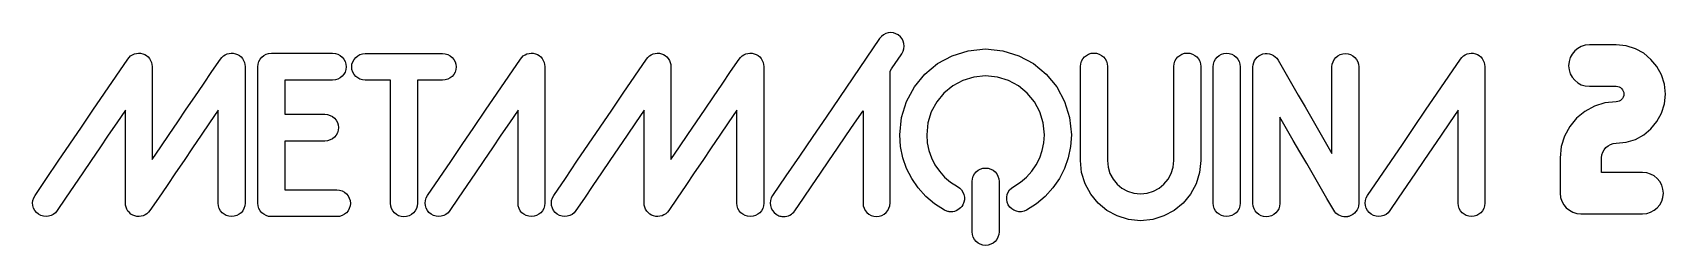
# Model space of a CAD drawing. Extents: x 0 to 191, y 0 to 25.
import ezdxf

# ---------------------------------------------------------------- set-up
doc = ezdxf.new("R2010")
doc.units = 0
doc.layers.add('Camada_1', color=7, linetype='CONTINUOUS')

msp = doc.modelspace()

# ---------------------------------------------------------------- linework, layer by layer
at = {"layer": 'Camada_1', "color": 7}
for points in [[(101.284114, 24.61335), (101.003328, 24.76601), (100.706845, 24.856888), (100.403476, 24.887665), (100.102023, 24.860007), (99.811301, 24.775603), (99.540099, 24.636126), (99.297239, 24.443249), (99.091521, 24.198653), (97.526607, 21.90284), (95.961694, 19.607025), (94.396783, 17.311212), (92.831866, 15.015399), (91.266952, 12.719586), (89.702039, 10.423765), (88.137128, 8.127971), (86.572214, 5.83215), (86.419554, 5.551367), (86.328679, 5.254836), (86.297916, 4.951447), (86.325602, 4.649949), (86.410038, 4.359232), (86.549566, 4.088017), (86.74251, 3.845193), (86.987196, 3.639566), (87.090916, 3.57457), (87.197613, 3.518549), (87.306833, 3.471389), (87.418104, 3.432979), (87.530968, 3.403289), (87.64496, 3.382123), (87.759619, 3.369423), (87.874478, 3.365189), (88.062833, 3.376478), (88.248253, 3.40995), (88.428593, 3.465237), (88.601725, 3.541945), (88.765512, 3.639679), (88.917831, 3.758014), (89.05654, 3.896585), (89.17951, 4.05494), (90.176274, 5.517218), (91.173034, 6.979496), (92.169798, 8.441803), (93.166559, 9.904052), (94.163326, 11.366359), (95.160084, 12.828637), (96.156847, 14.290915), (97.153608, 15.753195), (97.153608, 14.403747), (97.153608, 13.054273), (97.153608, 11.704799), (97.153608, 10.355354), (97.153608, 9.005908), (97.153608, 7.656435), (97.153608, 6.306989), (97.153608, 4.957515), (97.185674, 4.639535), (97.277637, 4.343343), (97.42315, 4.075345), (97.61586, 3.841834), (97.849416, 3.649189), (98.117471, 3.503704), (98.413671, 3.411784), (98.731674, 3.379724), (99.049577, 3.411784), (99.34571, 3.503704), (99.613714, 3.649189), (99.847242, 3.841834), (100.039929, 4.075345), (100.185431, 4.343343), (100.277391, 4.639535), (100.309457, 4.957515), (100.309457, 6.885742), (100.309457, 8.813969), (100.309457, 10.742168), (100.309457, 12.670395), (100.309457, 14.598621), (100.309457, 16.526851), (100.309457, 18.455075), (100.309457, 20.383299), (100.483091, 20.63803), (100.656728, 20.892761), (100.830363, 21.147489), (101.004, 21.40222), (101.177634, 21.656951), (101.351272, 21.911682), (101.524906, 22.16641), (101.69854, 22.421141), (101.85129, 22.701766), (101.942236, 22.998164), (101.973064, 23.301505), (101.945434, 23.602953), (101.861052, 23.893672), (101.721584, 24.16484), (101.528713, 24.407619), (101.284117, 24.61335)], [(107.441066, 3.924017), (107.345212, 3.92684), (107.249248, 3.935589), (107.153464, 3.950264), (107.058135, 3.971149), (106.963557, 3.99796), (106.869997, 4.031036), (106.777753, 4.070378), (106.687103, 4.116041), (105.533684, 4.85044), (104.504253, 5.721011), (103.608, 6.712288), (102.854102, 7.808835), (102.251752, 8.99524), (101.810131, 10.256012), (101.538424, 11.575767), (101.445813, 12.939014), (101.650224, 14.960591), (102.236329, 16.84471), (103.16344, 18.550658), (104.390873, 20.037724), (105.877935, 21.265199), (107.583943, 22.192369), (109.468209, 22.778525), (111.490046, 22.982958), (113.51153, 22.778548), (115.395581, 22.192448), (117.101479, 21.265345), (118.588513, 20.037936), (119.815965, 18.550904), (120.743125, 16.844947), (121.32928, 14.960752), (121.533714, 12.939014), (121.441114, 11.575993), (121.169447, 10.256407), (120.727887, 8.995692), (120.125631, 7.809286), (119.371855, 6.712712), (118.47574, 5.721378), (117.446481, 4.850751), (116.293256, 4.116324), (115.998554, 3.992231), (115.694412, 3.931186), (115.389423, 3.931186), (115.092175, 3.988562), (114.811262, 4.101338), (114.555273, 4.266974), (114.3328, 4.482959), (114.152434, 4.746723), (114.028347, 5.041251), (113.967291, 5.345289), (113.966726, 5.650258), (114.024125, 5.947494), (114.136943, 6.228447), (114.302644, 6.484507), (114.518688, 6.707095), (114.782543, 6.887548), (115.573934, 7.391456), (116.280246, 7.988751), (116.895183, 8.668822), (117.41244, 9.421057), (117.825726, 10.234845), (118.128725, 11.099602), (118.315147, 12.004717), (118.378689, 12.939578), (118.238479, 14.325967), (117.83647, 15.618135), (117.200587, 16.788113), (116.358763, 17.807988), (115.338922, 18.649834), (114.168992, 19.285726), (112.876908, 19.68774), (111.490593, 19.827951), (110.104095, 19.68774), (108.81187, 19.285726), (107.641847, 18.649834), (106.621935, 17.807988), (105.780069, 16.788113), (105.144166, 15.618135), (104.742149, 14.325967), (104.601938, 12.939578), (104.665495, 12.004604), (104.851945, 11.099433), (105.154995, 10.234619), (105.568329, 9.420803), (106.08564, 8.66854), (106.700625, 7.988469), (107.406967, 7.391174), (108.198369, 6.887266), (108.462222, 6.70687), (108.678266, 6.484366), (108.84397, 6.228305), (108.956785, 5.947353), (109.014184, 5.650117), (109.013619, 5.345176), (108.952563, 5.041166), (108.828476, 4.746723), (108.709304, 4.560598), (108.569068, 4.396655), (108.41055, 4.255713), (108.236529, 4.138563), (108.049782, 4.04605), (107.853104, 3.978938), (107.649267, 3.9381), (107.441066, 3.923989)], [(188.356305, 8.531577), (187.757186, 8.531577), (187.158068, 8.531577), (186.55895, 8.531577), (185.959832, 8.531577), (185.360716, 8.531577), (184.761598, 8.531577), (184.16248, 8.531577), (183.563361, 8.531577), (183.563361, 8.745304), (183.563361, 8.959059), (183.563361, 9.172786), (183.563361, 9.386541), (183.563361, 9.600268), (183.563361, 9.813995), (183.563361, 10.02775), (183.563361, 10.241477), (183.59858, 10.58274), (183.699378, 10.902131), (183.858467, 11.192369), (184.068564, 11.446199), (184.322378, 11.656285), (184.612627, 11.815374), (184.932021, 11.916184), (185.273275, 11.951405), (186.435331, 12.06785), (187.516324, 12.401945), (188.493482, 12.930999), (189.344037, 13.63218), (190.045218, 14.482713), (190.574255, 15.459873), (190.908375, 16.540858), (191.024809, 17.702908), (190.908375, 18.857524), (190.574255, 19.935029), (190.045218, 20.911732), (189.344037, 21.763959), (188.493482, 22.468024), (187.516324, 23.00025), (186.435331, 23.33695), (185.273275, 23.454447), (184.881421, 23.454447), (184.489564, 23.454447), (184.09771, 23.454447), (183.705852, 23.454447), (183.313998, 23.454447), (182.922144, 23.454447), (182.530287, 23.454447), (182.138433, 23.454447), (181.646993, 23.405061), (181.189559, 23.263377), (180.775844, 23.039112), (180.415562, 22.741983), (180.118433, 22.381701), (179.894168, 21.967986), (179.752484, 21.510549), (179.703098, 21.019109), (179.752484, 20.528782), (179.894168, 20.074283), (180.118433, 19.664719), (180.415562, 19.309195), (180.775844, 19.016822), (181.189559, 18.796705), (181.646993, 18.657959), (182.138433, 18.609685), (182.530287, 18.609685), (182.922144, 18.609685), (183.313998, 18.609685), (183.705852, 18.609685), (184.09771, 18.609685), (184.489564, 18.609685), (184.881421, 18.609685), (185.273275, 18.609685), (185.453567, 18.590917), (185.622624, 18.53723), (185.776503, 18.452575), (185.911255, 18.340897), (186.022931, 18.206147), (186.107589, 18.052268), (186.161276, 17.883208), (186.180044, 17.702914), (186.161276, 17.522624), (186.107589, 17.353565), (186.022931, 17.199686), (185.911255, 17.064936), (185.776503, 16.953255), (185.622624, 16.8686), (185.453567, 16.81491), (185.273275, 16.796142), (183.957696, 16.662202), (182.729857, 16.278394), (181.616784, 15.67174), (180.645494, 14.869258), (179.843009, 13.897948), (179.23635, 12.784892), (178.852542, 11.557056), (178.718599, 10.241477), (178.718599, 9.723317), (178.718599, 9.205157), (178.718599, 8.686997), (178.718599, 8.168865), (178.718599, 7.650705), (178.718599, 7.132545), (178.718599, 6.614385), (178.718599, 6.096225), (178.767985, 5.613343), (178.909669, 5.162324), (179.133934, 4.753215), (179.431064, 4.396034), (179.791346, 4.100773), (180.205061, 3.877479), (180.662495, 3.736142), (181.153934, 3.68681), (182.054232, 3.68681), (182.954526, 3.68681), (183.854823, 3.68681), (184.755118, 3.68681), (185.655415, 3.68681), (186.555713, 3.68681), (187.456007, 3.68681), (188.356305, 3.68681), (188.847744, 3.736142), (189.305178, 3.877479), (189.718893, 4.100773), (190.079173, 4.396034), (190.376302, 4.753215), (190.600567, 5.162324), (190.742251, 5.613343), (190.791637, 6.096225), (190.742251, 6.587659), (190.600567, 7.045113), (190.376302, 7.458823), (190.079173, 7.819107), (189.718893, 8.116231), (189.305178, 8.340513), (188.847744, 8.482189), (188.356305, 8.531577)], [(0.278258, 5.842959), (1.633945, 7.837395), (2.989633, 9.831803), (4.345322, 11.82624), (5.701011, 13.820676), (7.056699, 15.815092), (8.412387, 17.80952), (9.768075, 19.803945), (11.123763, 21.798373), (11.28036, 21.99883), (11.46482, 22.167333), (11.672157, 22.302405), (11.897385, 22.402568), (12.135514, 22.466345), (12.381559, 22.492253), (12.630532, 22.478819), (12.877448, 22.424576), (13.111778, 22.330113), (13.324368, 22.200161), (13.512286, 22.039125), (13.672604, 21.851417), (13.802396, 21.641435), (13.898729, 21.413588), (13.958678, 21.172285), (13.979311, 20.921935), (13.979311, 19.563083), (13.979311, 18.204228), (13.979311, 16.845376), (13.979311, 15.486521), (13.979311, 14.127677), (13.979311, 12.768805), (13.979311, 11.409962), (13.979311, 10.051118), (14.97809, 11.519521), (15.976869, 12.987923), (16.975649, 14.456325), (17.974428, 15.924736), (18.973207, 17.393141), (19.971986, 18.861549), (20.970765, 20.329954), (21.969544, 21.798362), (22.126049, 21.998818), (22.310441, 22.167322), (22.517729, 22.302394), (22.742924, 22.402557), (22.981033, 22.466334), (23.227067, 22.492242), (23.476036, 22.478808), (23.722949, 22.424565), (23.965719, 22.330102), (24.184627, 22.20015), (24.377052, 22.039114), (24.540372, 21.851405), (24.671962, 21.641423), (24.769203, 21.413577), (24.82947, 21.172274), (24.85014, 20.921923), (24.85014, 18.924366), (24.85014, 16.926808), (24.85014, 14.92925), (24.85014, 12.931704), (24.85014, 10.934135), (24.85014, 8.936566), (24.85014, 6.939026), (24.85014, 4.941457), (24.818291, 4.622009), (24.726854, 4.32514), (24.581993, 4.057001), (24.389872, 3.823772), (24.156656, 3.631607), (23.888508, 3.486714), (23.591594, 3.395246), (23.272077, 3.363383), (22.95272, 3.395246), (22.655882, 3.486714), (22.387743, 3.631607), (22.154492, 3.823772), (21.962309, 4.057001), (21.81738, 4.32514), (21.725887, 4.622009), (21.694015, 4.941457), (21.694015, 6.300357), (21.694015, 7.659229), (21.694015, 9.018129), (21.694015, 10.377), (21.694015, 11.7359), (21.694015, 13.094772), (21.694015, 14.453672), (21.694015, 15.812561), (20.6984, 14.344113), (19.702786, 12.875683), (18.707173, 11.407253), (17.711559, 9.938794), (16.715945, 8.470363), (15.720331, 7.001933), (14.724717, 5.533474), (13.729102, 4.065044), (13.565437, 3.864581), (13.377364, 3.696067), (13.168712, 3.560995), (12.943305, 3.460834), (12.70497, 3.397052), (12.457532, 3.371088), (12.204817, 3.384634), (11.950651, 3.438877), (11.716309, 3.533337), (11.503688, 3.663301), (11.315725, 3.824337), (11.155355, 4.012043), (11.025513, 4.222016), (10.929133, 4.449854), (10.869154, 4.691154), (10.848509, 4.941513), (10.848509, 6.300413), (10.848509, 7.659285), (10.848509, 9.018185), (10.848509, 10.377057), (10.848509, 11.735957), (10.848509, 13.094829), (10.848509, 14.453729), (10.848509, 15.812617), (9.849729, 14.34417), (8.850949, 12.875739), (7.852169, 11.407309), (6.853389, 9.93885), (5.85461, 8.47042), (4.85583, 7.001989), (3.85705, 5.533531), (2.85827, 4.0651), (2.657782, 3.818805), (2.419138, 3.625342), (2.151147, 3.485839), (1.862619, 3.401539), (1.562362, 3.373599), (1.259187, 3.403148), (0.961902, 3.491427), (0.679317, 3.639566), (0.440088, 3.848128), (0.250197, 4.092843), (0.111988, 4.365187), (0.027808, 4.656638), (0, 4.958672), (0.030909, 5.262767), (0.12288, 5.56037), (0.278256, 5.842959)], [(26.353613, 4.916424), (26.353613, 6.913936), (26.353613, 8.911477), (26.353613, 10.908989), (26.353613, 12.90653), (26.353613, 14.904048), (26.353613, 16.901575), (26.353613, 18.899098), (26.353613, 20.896625), (26.385472, 21.21614), (26.476939, 21.513055), (26.621835, 21.781202), (26.813988, 22.01442), (27.047221, 22.20654), (27.315364, 22.351401), (27.612242, 22.442839), (27.931678, 22.474687), (28.827131, 22.474687), (29.722586, 22.474687), (30.61804, 22.474687), (31.513495, 22.474687), (32.408946, 22.474687), (33.304401, 22.474687), (34.199855, 22.474687), (35.09531, 22.474687), (35.414667, 22.442839), (35.711505, 22.351401), (35.979644, 22.20654), (36.212895, 22.01442), (36.405077, 21.781202), (36.550007, 21.513055), (36.641501, 21.21614), (36.673372, 20.896625), (36.641512, 20.5772), (36.550047, 20.280353), (36.405154, 20.012256), (36.213003, 19.77907), (35.979766, 19.58697), (35.711624, 19.442119), (35.414748, 19.350685), (35.09531, 19.318836), (34.397114, 19.318836), (33.698916, 19.318836), (33.000724, 19.318836), (32.302526, 19.318836), (31.604331, 19.318836), (30.906136, 19.318836), (30.207937, 19.318836), (29.509742, 19.318836), (29.509742, 18.820959), (29.509742, 18.323083), (29.509742, 17.825206), (29.509742, 17.327329), (29.509742, 16.829453), (29.509742, 16.331576), (29.509742, 15.833699), (29.509742, 15.335823), (30.095255, 15.335823), (30.680767, 15.335823), (31.266279, 15.335823), (31.851792, 15.335823), (32.437304, 15.335823), (33.022816, 15.335823), (33.608329, 15.335823), (34.193841, 15.335823), (34.513277, 15.304011), (34.810155, 15.212892), (35.078297, 15.068936), (35.311531, 14.878617), (35.503682, 14.648405), (35.648578, 14.384753), (35.740043, 14.094149), (35.771903, 13.783084), (35.740043, 13.463637), (35.648578, 13.166739), (35.503682, 12.898543), (35.311531, 12.665258), (35.078297, 12.473065), (34.810155, 12.328115), (34.513277, 12.236619), (34.193841, 12.204756), (33.608329, 12.204756), (33.022816, 12.204756), (32.437304, 12.204756), (31.851792, 12.204756), (31.266279, 12.204756), (30.680767, 12.204756), (30.095255, 12.204756), (29.509742, 12.204756), (29.509742, 11.490903), (29.509742, 10.77705), (29.509742, 10.063197), (29.509742, 9.349345), (29.509742, 8.635492), (29.509742, 7.921639), (29.509742, 7.207786), (29.509742, 6.493933), (30.27056, 6.493933), (31.031377, 6.493933), (31.792195, 6.493933), (32.553012, 6.493933), (33.31383, 6.493933), (34.074647, 6.493933), (34.835465, 6.493933), (35.596282, 6.493933), (35.9158, 6.46207), (36.212715, 6.370602), (36.480863, 6.225709), (36.714077, 6.033572), (36.9062, 5.800344), (37.051062, 5.532204), (37.142499, 5.235307), (37.174348, 4.915887), (37.142499, 4.604568), (37.051062, 4.313823), (36.9062, 4.050114), (36.714077, 3.819877), (36.480863, 3.629603), (36.212715, 3.485698), (35.9158, 3.394625), (35.596282, 3.362847), (34.638205, 3.362847), (33.680132, 3.362847), (32.722055, 3.362847), (31.763978, 3.362847), (30.805904, 3.362847), (29.847828, 3.362847), (28.889754, 3.362847), (27.931678, 3.362847), (27.612162, 3.394766), (27.315248, 3.485952), (27.047101, 3.62997), (26.813883, 3.820385), (26.621761, 4.050679), (26.476899, 4.314444), (26.385461, 4.605161), (26.353613, 4.916424)], [(49.548096, 20.871572), (49.515231, 20.560255), (49.42133, 20.269547), (49.273431, 20.005892), (49.078574, 19.775729), (48.843793, 19.585499), (48.576131, 19.441648), (48.282623, 19.350612), (47.97031, 19.318836), (47.600841, 19.318836), (47.231376, 19.318836), (46.861908, 19.318836), (46.492439, 19.318836), (46.122974, 19.318836), (45.753505, 19.318836), (45.38404, 19.318836), (45.014571, 19.318836), (45.014571, 17.518535), (45.014571, 15.718234), (45.014571, 13.91793), (45.014571, 12.117634), (45.014571, 10.317339), (45.014571, 8.517015), (45.014571, 6.716719), (45.014571, 4.916424), (44.982711, 4.59692), (44.891246, 4.299994), (44.74635, 4.031855), (44.554199, 3.798654), (44.320965, 3.606517), (44.05282, 3.461653), (43.755942, 3.370213), (43.436506, 3.338378), (43.117152, 3.370213), (42.82031, 3.461653), (42.552174, 3.606517), (42.318923, 3.798654), (42.126741, 4.031855), (41.981811, 4.299994), (41.890318, 4.59692), (41.858446, 4.916424), (41.858446, 6.716719), (41.858446, 8.517015), (41.858446, 10.317339), (41.858446, 12.117634), (41.858446, 13.91793), (41.858446, 15.718234), (41.858446, 17.518535), (41.858446, 19.318836), (41.489014, 19.318836), (41.11958, 19.318836), (40.750148, 19.318836), (40.380717, 19.318836), (40.011282, 19.318836), (39.64185, 19.318836), (39.272416, 19.318836), (38.902984, 19.318836), (38.590578, 19.350637), (38.297002, 19.441727), (38.029289, 19.585649), (37.794474, 19.77594), (37.599597, 20.006138), (37.451687, 20.269784), (37.357783, 20.560416), (37.324919, 20.871572), (37.357783, 21.191008), (37.451687, 21.487886), (37.599597, 21.756028), (37.794474, 21.989265), (38.029289, 22.181416), (38.297002, 22.326312), (38.590578, 22.417777), (38.902984, 22.449637), (40.0364, 22.449637), (41.169815, 22.449637), (42.303231, 22.449637), (43.436647, 22.449637), (44.570063, 22.449637), (45.703478, 22.449637), (46.836894, 22.449637), (47.97031, 22.449637), (48.282465, 22.417789), (48.575897, 22.326351), (48.843548, 22.18149), (49.078365, 21.98937), (49.273282, 21.756152), (49.421251, 21.488005), (49.515206, 21.19109), (49.548093, 20.871572), (49.548093, 20.871572), (49.548093, 20.871572), (49.548093, 20.871572), (49.548093, 20.871572), (49.548093, 20.871572), (49.548096, 20.871572), (49.548096, 20.871572), (49.548096, 20.871572)], [(57.062965, 21.798373), (57.219539, 21.99883), (57.40394, 22.167333), (57.611202, 22.302405), (57.836344, 22.402568), (58.074404, 22.466345), (58.320409, 22.492253), (58.569388, 22.478819), (58.81637, 22.424576), (59.050724, 22.330113), (59.263376, 22.200161), (59.451384, 22.039125), (59.611804, 21.851417), (59.741694, 21.641435), (59.838118, 21.413588), (59.898127, 21.172285), (59.918786, 20.921935), (59.918786, 18.924377), (59.918786, 16.926819), (59.918786, 14.929262), (59.918786, 12.931704), (59.918786, 10.934135), (59.918786, 8.936566), (59.918786, 6.939026), (59.918786, 4.941457), (59.886971, 4.622009), (59.795853, 4.32514), (59.651886, 4.057001), (59.461544, 3.823772), (59.231295, 3.631607), (58.967604, 3.486714), (58.676943, 3.395246), (58.365774, 3.363383), (58.046256, 3.395246), (57.749341, 3.486714), (57.48119, 3.631607), (57.247973, 3.823772), (57.055853, 4.057001), (56.910991, 4.32514), (56.819554, 4.622009), (56.787705, 4.941457), (56.787705, 6.300357), (56.787705, 7.659229), (56.787705, 9.018129), (56.787705, 10.377029), (56.787705, 11.7359), (56.787705, 13.0948), (56.787705, 14.453672), (56.787705, 15.812572), (55.78889, 14.344142), (54.790077, 12.875683), (53.791262, 11.407253), (52.792449, 9.938822), (51.793634, 8.470363), (50.794818, 7.001933), (49.796005, 5.533474), (48.79719, 4.065044), (48.596702, 3.818749), (48.358058, 3.625285), (48.090057, 3.485783), (47.801507, 3.401483), (47.50122, 3.373543), (47.197995, 3.403092), (46.90064, 3.491371), (46.61796, 3.639509), (46.371769, 3.848213), (46.178365, 4.09273), (46.038936, 4.364228), (45.954659, 4.653929), (45.926719, 4.953028), (45.95629, 5.252663), (46.044555, 5.544086), (46.192697, 5.818462), (47.551481, 7.815947), (48.910265, 9.813459), (50.269049, 11.810943), (51.627834, 13.808427), (52.986615, 15.805923), (54.345399, 17.803413), (55.704184, 19.8009), (57.062965, 21.798373)], [(60.970552, 5.842959), (62.326274, 7.837395), (63.681999, 9.831803), (65.037721, 11.82624), (66.393444, 13.820676), (67.749166, 15.815092), (69.104891, 17.80952), (70.460613, 19.803945), (71.816335, 21.798373), (71.972932, 21.99883), (72.157398, 22.167333), (72.364732, 22.302405), (72.589957, 22.402568), (72.828088, 22.466345), (73.074132, 22.492253), (73.323105, 22.478819), (73.570022, 22.424576), (73.804351, 22.330113), (74.016937, 22.200161), (74.204855, 22.039125), (74.365174, 21.851417), (74.494963, 21.641435), (74.591296, 21.413588), (74.651246, 21.172285), (74.671876, 20.921935), (74.671876, 19.563083), (74.671876, 18.204228), (74.671876, 16.845376), (74.671876, 15.486521), (74.671876, 14.127677), (74.671876, 12.768805), (74.671876, 11.409962), (74.671876, 10.051118), (75.670621, 11.519521), (76.669366, 12.987923), (77.668111, 14.456325), (78.666856, 15.924736), (79.665604, 17.393141), (80.664349, 18.861549), (81.663094, 20.329954), (82.661839, 21.798362), (82.818354, 21.998818), (83.002774, 22.167322), (83.210112, 22.302394), (83.435353, 22.402557), (83.673515, 22.466334), (83.919593, 22.492242), (84.168598, 22.478808), (84.415522, 22.424565), (84.658121, 22.330102), (84.876919, 22.20015), (85.06929, 22.039114), (85.232592, 21.851405), (85.364196, 21.641423), (85.461458, 21.413577), (85.521749, 21.172274), (85.542436, 20.921923), (85.542436, 18.924366), (85.542436, 16.926808), (85.542436, 14.92925), (85.542436, 12.931704), (85.542436, 10.934135), (85.542436, 8.936566), (85.542436, 6.939026), (85.542436, 4.941457), (85.510584, 4.622009), (85.41915, 4.32514), (85.274285, 4.057001), (85.082162, 3.823772), (84.848948, 3.631607), (84.580797, 3.486714), (84.283883, 3.395246), (83.964365, 3.363383), (83.64509, 3.395246), (83.348288, 3.486714), (83.08016, 3.631607), (82.846886, 3.823772), (82.654673, 4.057001), (82.50971, 4.32514), (82.418188, 4.622009), (82.386305, 4.941457), (82.386305, 6.300357), (82.386305, 7.659229), (82.386305, 9.018129), (82.386305, 10.377), (82.386305, 11.7359), (82.386305, 13.094772), (82.386305, 14.453672), (82.386305, 15.812561), (81.39069, 14.344113), (80.395078, 12.875683), (79.399463, 11.407253), (78.403848, 9.938794), (77.408233, 8.470363), (76.412617, 7.001933), (75.417005, 5.533474), (74.421393, 4.065044), (74.257727, 3.864581), (74.069654, 3.696067), (73.861007, 3.560995), (73.635596, 3.460834), (73.397262, 3.397052), (73.149824, 3.371088), (72.897108, 3.384634), (72.642941, 3.438877), (72.408598, 3.533337), (72.195978, 3.663301), (72.008015, 3.824337), (71.847645, 4.012043), (71.717803, 4.222016), (71.621424, 4.449854), (71.561443, 4.691154), (71.540813, 4.941513), (71.540813, 6.300413), (71.540813, 7.659285), (71.540813, 9.018185), (71.540813, 10.377057), (71.540813, 11.735957), (71.540813, 13.094829), (71.540813, 14.453729), (71.540813, 15.812617), (70.542037, 14.34417), (69.543255, 12.875739), (68.544474, 11.407309), (67.545695, 9.93885), (66.546919, 8.47042), (65.548137, 7.001989), (64.549356, 5.533531), (63.550577, 4.0651), (63.350089, 3.818805), (63.111447, 3.625342), (62.843455, 3.485839), (62.554928, 3.401539), (62.254672, 3.373599), (61.951494, 3.403148), (61.65421, 3.491427), (61.371624, 3.639566), (61.132395, 3.848128), (60.942505, 4.092843), (60.804295, 4.365187), (60.720114, 4.656638), (60.692315, 4.958672), (60.723224, 5.262767), (60.815194, 5.56037), (60.970549, 5.842959)], [(129.627757, 2.8875), (128.210694, 3.030699), (126.890181, 3.441305), (125.694697, 4.090839), (124.652715, 4.950855), (123.792716, 5.992819), (123.143173, 7.188313), (122.732565, 8.508802), (122.589369, 9.925868), (122.589369, 11.300375), (122.589369, 12.674882), (122.589369, 14.049389), (122.589369, 15.42391), (122.589369, 16.79842), (122.589369, 18.172926), (122.589369, 19.547436), (122.589369, 20.921946), (122.621232, 21.241371), (122.712694, 21.538218), (122.857593, 21.806317), (123.049741, 22.039501), (123.282981, 22.231601), (123.55112, 22.376451), (123.847998, 22.467886), (124.167434, 22.499735), (124.486955, 22.467886), (124.783867, 22.376451), (125.052012, 22.231601), (125.285229, 22.039501), (125.477352, 21.806317), (125.622213, 21.538218), (125.713651, 21.241371), (125.745499, 20.921946), (125.745499, 19.547436), (125.745499, 18.172926), (125.745499, 16.79842), (125.745499, 15.42391), (125.745499, 14.049389), (125.745499, 12.674882), (125.745499, 11.300375), (125.745499, 9.925868), (125.823983, 9.140669), (126.049249, 8.410589), (126.406021, 7.750979), (126.87902, 7.177024), (127.452969, 6.704076), (128.112593, 6.347319), (128.842614, 6.122105), (129.627757, 6.043619), (130.405787, 6.122105), (131.132472, 6.347319), (131.791662, 6.704076), (132.367212, 7.177024), (132.842965, 7.750979), (133.202784, 8.410589), (133.430518, 9.140669), (133.510017, 9.925868), (133.510017, 11.300375), (133.510017, 12.674882), (133.510017, 14.049389), (133.510017, 15.42391), (133.510017, 16.79842), (133.510017, 18.172926), (133.510017, 19.547436), (133.510017, 20.921946), (133.54188, 21.241371), (133.633342, 21.538218), (133.778238, 21.806317), (133.970392, 22.039501), (134.203626, 22.231601), (134.471768, 22.376451), (134.768646, 22.467886), (135.088082, 22.499735), (135.407524, 22.467886), (135.704396, 22.376451), (135.972541, 22.231601), (136.205775, 22.039501), (136.397926, 21.806317), (136.542822, 21.538218), (136.634287, 21.241371), (136.666148, 20.921946), (136.666148, 19.547436), (136.666148, 18.172926), (136.666148, 16.79842), (136.666148, 15.42391), (136.666148, 14.049389), (136.666148, 12.674882), (136.666148, 11.300375), (136.666148, 9.925868), (136.522962, 8.508802), (136.11238, 7.188313), (135.462873, 5.992819), (134.602903, 4.950855), (133.560941, 4.090839), (132.365451, 3.441305), (131.044899, 3.030699), (129.627757, 2.8875)], [(139.697592, 3.363411), (139.378156, 3.395274), (139.081278, 3.486742), (138.813133, 3.631635), (138.579899, 3.8238), (138.387745, 4.057029), (138.24285, 4.325168), (138.151384, 4.622038), (138.119524, 4.941485), (138.119524, 6.935865), (138.119524, 8.930273), (138.119524, 10.924653), (138.119524, 12.919061), (138.119524, 14.913446), (138.119524, 16.90784), (138.119524, 18.902231), (138.119524, 20.896625), (138.151384, 21.21614), (138.24285, 21.513055), (138.387745, 21.781202), (138.579899, 22.01442), (138.813133, 22.20654), (139.081278, 22.351401), (139.378156, 22.442839), (139.697592, 22.474687), (140.009897, 22.442839), (140.303368, 22.351401), (140.570985, 22.20654), (140.805715, 22.01442), (141.000525, 21.781202), (141.148375, 21.513055), (141.242243, 21.21614), (141.275096, 20.896625), (141.275096, 18.902231), (141.275096, 16.90784), (141.275096, 14.913446), (141.275096, 12.919061), (141.275096, 10.924653), (141.275096, 8.930273), (141.275096, 6.935865), (141.275096, 4.941485), (141.242243, 4.621981), (141.148375, 4.325055), (141.000525, 4.056916), (140.805715, 3.823687), (140.570985, 3.631551), (140.303368, 3.486686), (140.009897, 3.395274), (139.697592, 3.363411)], [(153.999525, 3.388529), (153.944464, 3.371878), (153.891395, 3.35946), (153.840044, 3.350429), (153.790128, 3.344502), (153.741374, 3.340833), (153.693509, 3.338011), (153.646242, 3.338011), (153.599309, 3.337927), (153.394209, 3.350627), (153.193798, 3.388698), (153.000427, 3.451408), (152.816467, 3.538191), (152.644272, 3.648484), (152.486207, 3.781636), (152.344631, 3.937113), (152.221909, 4.11432), (151.432878, 5.47624), (150.643844, 6.838159), (149.854812, 8.200079), (149.065778, 9.561971), (148.276747, 10.923891), (147.487719, 12.28581), (146.698685, 13.64773), (145.909651, 15.009641), (145.909651, 13.744786), (145.909651, 12.479923), (145.909651, 11.215087), (145.909651, 9.950224), (145.909651, 8.685389), (145.909651, 7.420525), (145.909651, 6.15569), (145.909651, 4.890826), (145.877791, 4.579507), (145.786328, 4.288761), (145.641429, 4.025053), (145.449278, 3.794844), (145.216044, 3.60457), (144.947899, 3.460665), (144.651024, 3.369592), (144.331585, 3.337814), (144.020176, 3.36962), (143.729402, 3.46075), (143.465696, 3.604711), (143.235499, 3.795042), (143.04525, 4.025307), (142.901387, 4.288987), (142.810348, 4.579648), (142.77857, 4.890826), (142.77857, 6.888339), (142.77857, 8.885879), (142.77857, 10.883392), (142.77857, 12.880932), (142.77857, 14.87845), (142.77857, 16.875974), (142.77857, 18.873501), (142.77857, 20.871024), (142.800358, 21.129918), (142.86355, 21.377633), (142.964916, 21.610057), (143.101218, 21.823081), (143.269225, 22.012596), (143.465694, 22.17449), (143.687393, 22.30466), (143.931092, 22.39899), (144.186342, 22.442776), (144.441536, 22.443905), (144.691994, 22.40462), (144.933038, 22.326882), (145.159992, 22.212746), (145.368185, 22.064263), (145.552925, 21.883494), (145.709547, 21.672488), (146.498581, 20.307407), (147.287612, 18.942326), (148.076643, 17.577246), (148.865674, 16.212162), (149.654708, 14.847081), (150.44374, 13.482009), (151.232774, 12.116929), (152.021805, 10.751848), (152.021805, 12.016711), (152.021805, 13.281603), (152.021805, 14.546495), (152.021805, 15.811387), (152.021805, 17.076273), (152.021805, 18.341159), (152.021805, 19.606045), (152.021805, 20.870931), (152.053654, 21.190367), (152.145091, 21.487245), (152.289956, 21.755388), (152.482073, 21.988622), (152.71529, 22.180773), (152.983435, 22.325668), (153.28035, 22.417134), (153.599865, 22.448994), (153.911034, 22.417134), (154.201698, 22.325668), (154.465389, 22.180773), (154.69564, 21.988622), (154.885985, 21.755388), (155.02995, 21.487245), (155.121073, 21.190367), (155.152886, 20.870931), (155.152886, 18.873408), (155.152886, 16.875881), (155.152886, 14.878357), (155.152886, 12.880819), (155.152886, 10.883307), (155.152886, 8.885795), (155.152886, 6.888254), (155.152886, 4.890741), (155.13107, 4.632085), (155.067781, 4.384858), (154.96628, 4.153436), (154.829826, 3.942249), (154.661667, 3.755672), (154.465065, 3.598164), (154.243264, 3.474071), (153.999522, 3.388529)], [(167.049594, 21.798443), (167.206089, 21.9989), (167.390445, 22.167401), (167.597686, 22.302475), (167.822829, 22.402639), (168.060886, 22.466415), (168.306874, 22.492323), (168.555814, 22.47889), (168.802716, 22.424644), (169.037228, 22.330181), (169.249953, 22.200229), (169.43797, 22.039196), (169.598348, 21.851484), (169.728182, 21.641502), (169.82453, 21.413659), (169.884488, 21.172356), (169.905118, 20.922005), (169.905118, 18.924445), (169.905118, 16.926884), (169.905118, 14.929324), (169.905118, 12.931761), (169.905118, 10.934192), (169.905118, 8.936623), (169.905118, 6.939082), (169.905118, 4.941513), (169.87332, 4.622094), (169.782227, 4.325196), (169.638297, 4.057057), (169.447991, 3.823829), (169.21776, 3.631692), (168.954066, 3.486799), (168.663369, 3.395331), (168.35212, 3.363468), (168.032684, 3.395331), (167.735809, 3.486799), (167.467664, 3.631692), (167.234429, 3.823829), (167.042278, 4.057057), (166.89738, 4.325196), (166.805915, 4.622094), (166.774054, 4.941513), (166.774054, 6.300413), (166.774054, 7.659285), (166.774054, 9.018185), (166.774054, 10.377085), (166.774054, 11.735957), (166.774054, 13.094857), (166.774054, 14.453757), (166.774054, 15.81264), (165.775278, 14.344198), (164.776497, 12.875768), (163.777718, 11.407309), (162.778936, 9.938879), (161.78016, 8.47042), (160.781382, 7.001989), (159.7826, 5.533531), (158.783821, 4.0651), (158.583427, 3.818805), (158.344841, 3.625342), (158.07688, 3.485867), (157.788344, 3.401568), (157.48804, 3.373628), (157.184776, 3.403176), (156.887358, 3.491427), (156.604589, 3.639566), (156.358392, 3.848269), (156.164985, 4.092786), (156.025545, 4.364312), (155.941251, 4.654013), (155.913283, 4.953084), (155.942806, 5.252748), (156.031003, 5.544142), (156.179051, 5.818519), (157.537869, 7.816003), (158.89669, 9.813515), (160.255511, 11.811), (161.614329, 13.808484), (162.973148, 15.805977), (164.331966, 17.803466), (165.690787, 19.800954), (167.049605, 21.798443), (167.049605, 21.798446), (167.049605, 21.798446), (167.049605, 21.798449), (167.049605, 21.798452), (167.049605, 21.798452), (167.049605, 21.798455), (167.049605, 21.798455), (167.049599, 21.798443)], [(111.489763, 0), (111.171775, 0.03206), (110.875606, 0.12398), (110.607596, 0.269465), (110.374088, 0.46211), (110.181429, 0.695621), (110.035963, 0.963619), (109.944032, 1.259811), (109.911978, 1.577791), (109.911978, 2.314222), (109.911978, 3.050653), (109.911978, 3.787083), (109.911978, 4.523514), (109.911978, 5.259945), (109.911978, 5.996375), (109.911978, 6.732806), (109.911978, 7.469237), (109.944032, 7.787216), (110.035963, 8.083409), (110.181429, 8.351407), (110.374088, 8.584917), (110.607596, 8.777562), (110.875606, 8.923048), (111.171775, 9.014968), (111.489763, 9.047028), (111.807752, 9.014968), (112.103921, 8.923048), (112.371934, 8.777562), (112.605436, 8.584917), (112.798095, 8.351407), (112.943564, 8.083409), (113.035495, 7.787216), (113.067549, 7.469237), (113.067549, 6.732806), (113.067549, 5.996375), (113.067549, 5.259945), (113.067549, 4.523514), (113.067549, 3.787083), (113.067549, 3.050653), (113.067549, 2.314222), (113.067549, 1.577791), (113.035495, 1.259811), (112.943564, 0.963619), (112.798095, 0.695621), (112.605436, 0.46211), (112.371934, 0.269465), (112.103921, 0.12398), (111.807752, 0.03206), (111.489763, 0)]]:
    msp.add_lwpolyline(points, dxfattribs=at)

doc.saveas('drawing.dxf')
